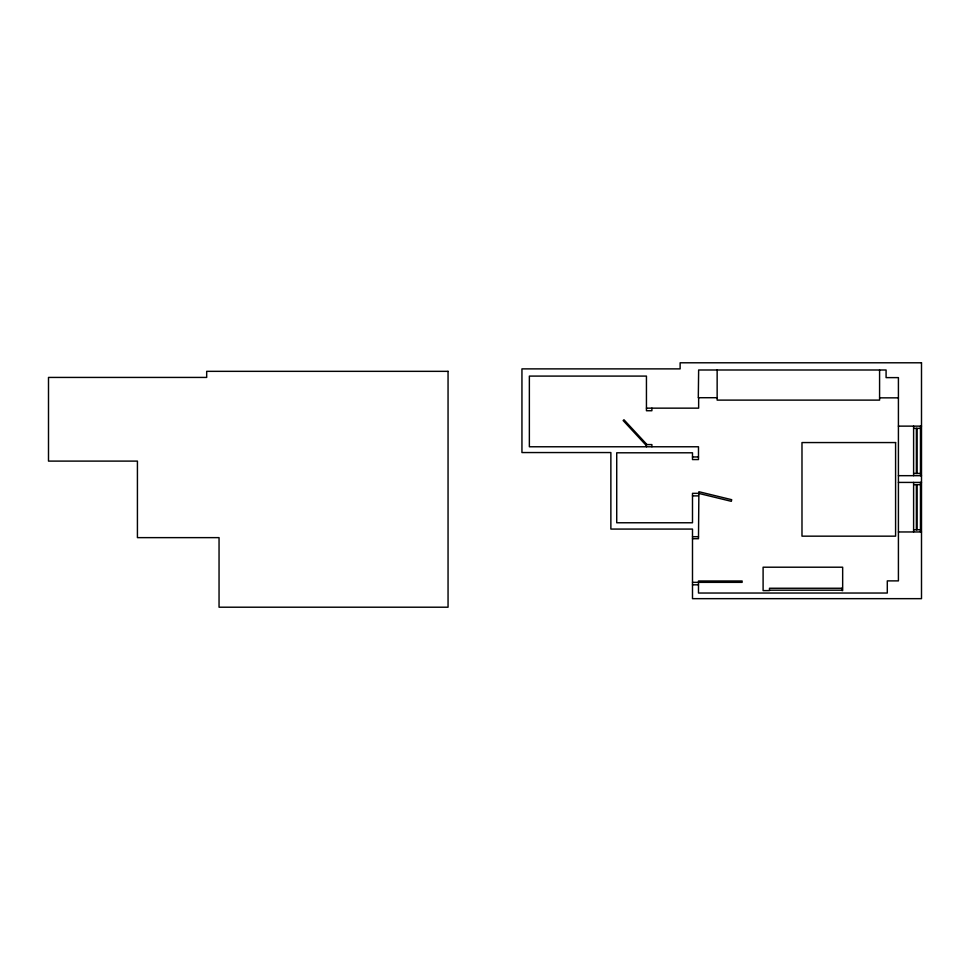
<?xml version="1.0" encoding="UTF-8"?>
<svg xmlns="http://www.w3.org/2000/svg" width="970" height="970" viewBox="0 0 970 970"><rect width="100%" height="100%" fill="white"/><g stroke="black" fill="none" stroke-linecap="round" stroke-linejoin="round"><path stroke-width="1.45" d="M698.303 397.712L698.643 369.994L886.083 369.994L886.083 377.621L898.414 377.621L898.414 580.884L887.295 580.884L887.295 593.034L698.485 593.034L698.485 580.994L742.123 580.994L742.123 582.352L692.495 582.352M698.473 397.712L717.145 397.712M879.584 397.845L898.414 397.845M646.444 408.152L698.643 408.152L698.643 397.712M898.414 426.133L921.5 426.133M913.607 428.364L920.469 428.364M692.495 456.955L698.485 456.955M913.607 473.445L920.469 473.445M898.414 475.676L921.5 475.676M898.414 482.417L921.5 482.417M913.607 484.648L920.469 484.648M692.495 495.888L698.485 495.888M913.607 529.729L920.469 529.729M898.414 531.96L921.5 531.96M692.495 536.701L698.485 536.701M692.495 538.714L698.485 538.714L698.885 491.717L731.707 499.695L731.319 501.32L698.485 493.342L692.495 493.342L692.495 522.769L616.726 522.769L616.726 452.796L692.495 452.796L692.495 459.562L698.485 459.562L698.485 446.77L529.365 446.77L529.365 376.093L646.444 376.093L646.444 410.734L651.888 410.734L651.888 408.152M692.495 584.813L698.485 584.813M769.489 590.609L763.099 590.609L763.099 567.207L842.663 567.207L842.663 590.609L841.96 590.609M646.735 444.308L623.965 419.767L623.14 420.543L646.165 445.351M920.469 426.133L920.469 475.676M920.469 482.417L920.469 531.96M917.038 428.364L917.038 473.445M917.038 484.648L917.038 529.729M916.383 428.364L916.383 473.445M916.383 484.648L916.383 529.729M913.607 426.133L913.607 475.676M913.607 482.417L913.607 531.96M879.584 369.994L879.584 400.113L717.145 400.113L717.145 369.994M651.888 446.77L651.888 444.587L646.444 444.587L646.444 446.77M921.5 362.792L680.128 362.792L680.128 368.879L521.945 368.879L521.945 452.553L610.87 452.553L610.87 529.074L692.495 529.074L692.495 598.66L921.5 598.66L921.5 362.792M448.055 371.34L206.683 371.34L206.683 377.427L48.5 377.427L48.5 461.102L137.425 461.102L137.425 537.635L219.05 537.635L219.05 607.208L448.055 607.208L448.055 371.34M895.589 442.562L801.984 442.562L801.984 536.167L895.589 536.167L895.589 442.562M841.96 588.256L769.489 588.256L769.489 590.184L841.96 590.184L841.96 588.256"/></g></svg>
